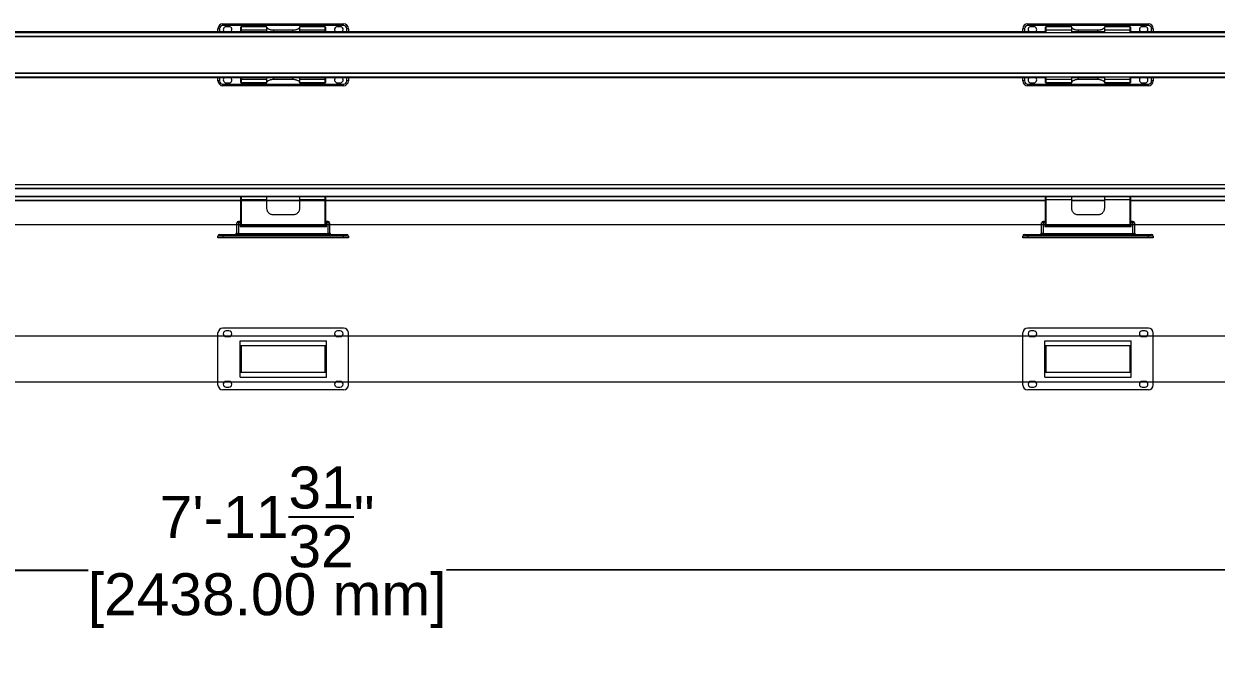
# Model space of a CAD drawing. Header units: inches. Extents: x -11 to 102, y -4 to 18.
# Drawn here: x 45.29 to 73.67, y -4.43 to 10.8 of the extents above; entities that cross this region are included whole.
import ezdxf

# ---------------------------------------------------------------- set-up
doc = ezdxf.new("R2010")
doc.units = ezdxf.units.IN
doc.header["$MEASUREMENT"] = 0
doc.layers.add('DIMENSIONS', color=1, linetype='Continuous')
doc.styles.get("Standard").update_dxf_attribs({"font": 'Arial.ttf'})
doc.dimstyles.new('Big 1IN', dxfattribs={"dimtxt": 1, "dimasz": 1, "dimexe": 0.18, "dimexo": 0.0625, "dimgap": 0.09, "dimtad": 0, "dimtih": 1, "dimtoh": 1, "dimdec": 5, "dimzin": 0, "dimdsep": 46, "dimlunit": 4, "dimtxsty": 'Standard', "dimcen": 0.5, "dimadec": 0, "dimazin": 0, "dimtfac": 1, "dimtdec": 5, "dimtofl": 0, "dimtmove": 0, "dimatfit": 3, "dimfxl": 1, "dimtolj": 1, "dimtzin": 0, "dimarcsym": 0})

# ---------------------------------------------------------------- blocks, each defined once
blk = doc.blocks.new('*D4')
at = {"layer": 'Defpoints', "color": 0, "transparency": 16777216}
for p in [(3.09, 2.308), (99.074, 2.326), (99.075, -2.2)]:
    blk.add_point(p, dxfattribs=at)
at = {"layer": 'DIMENSIONS', "color": 0, "lineweight": -2, "transparency": 16777216}
for p, q in [((3.09, 2.245), (3.091, -2.398)), ((99.074, 2.263), (99.075, -2.38)), ((4.091, -2.218), (46.819, -2.21)), ((98.075, -2.201), (55.348, -2.209))]:
    blk.add_line(p, q, dxfattribs=at)
at = {"layer": 'DIMENSIONS', "color": 0, "transparency": 16777216}
for points in [[(4.091, -2.052), (4.091, -2.385), (3.091, -2.218)], [(98.075, -2.034), (98.075, -2.367), (99.075, -2.2)]]:
    blk.add_solid(points, dxfattribs=at)
at = {"layer": 'DIMENSIONS', "color": 0, "transparency": 16777216, "char_height": 1, "attachment_point": 5}
for s, insert in [('\\A1;7\'-11{\\H1x;\\S31/32;}"', (51.083, -0.943)), ('\\A1;[2438.00 mm]', (51.083, -2.936))]:
    blk.add_mtext(s, dxfattribs=dict(at, insert=insert))

msp = doc.modelspace()

# ---------------------------------------------------------------- linework, layer by layer
at = {"color": 7, "linetype": 'Continuous', "lineweight": 15}
for p, q in [((50.028774, 10.759524), (50.028774, 10.798324)), ((50.028774, 10.798324), (52.899937, 10.798324)), ((52.899937, 10.759524), (52.899937, 10.798324)), ((69.183574, 10.759524), (69.183574, 10.798324)), ((69.183574, 10.798324), (72.054737, 10.798324)), ((72.054737, 10.759524), (72.054737, 10.798324)), ((52.532537, 10.604327), (18.383107, 10.604327)), ((52.532537, 10.58682), (18.383107, 10.58682)), ((49.912376, 10.604327), (49.912376, 10.681926)), ((49.951175, 10.681926), (49.912376, 10.681926)), ((52.899937, 10.759524), (50.028774, 10.759524)), ((50.174272, 10.730425), (50.106373, 10.730425)), ((50.455568, 10.719296), (50.455568, 10.720725)), ((50.455568, 10.649608), (50.455568, 10.719296)), ((50.455568, 10.649608), (50.463328, 10.649608)), ((50.455568, 10.58682), (50.455568, 10.649608)), ((51.07636, 10.728485), (50.463328, 10.728485)), ((50.463328, 10.727039), (50.463328, 10.649608)), ((51.07636, 10.727039), (50.463328, 10.727039)), ((51.07636, 10.649608), (50.463328, 10.649608)), ((51.07636, 10.727039), (51.07636, 10.728485)), ((51.07636, 10.649608), (51.07636, 10.727039)), ((51.07636, 10.58682), (51.07636, 10.649608)), ((51.85235, 10.604327), (51.07636, 10.604327)), ((51.231558, 10.651906), (51.697152, 10.651906)), ((52.465383, 10.728485), (51.85235, 10.728485)), ((51.85235, 10.728485), (51.85235, 10.727039)), ((51.85235, 10.727039), (51.85235, 10.649608)), ((52.465383, 10.727039), (51.85235, 10.727039)), ((52.465383, 10.649608), (51.85235, 10.649608)), ((51.85235, 10.649608), (51.85235, 10.58682)), ((52.465383, 10.649608), (52.465383, 10.727039)), ((52.465383, 10.649608), (52.473142, 10.649608)), ((52.473142, 10.720725), (52.473142, 10.719296)), ((52.473142, 10.719296), (52.473142, 10.649608)), ((52.473142, 10.649608), (52.473142, 10.58682)), ((69.610368, 10.604327), (52.532537, 10.604327)), ((85.916932, 10.58682), (52.532537, 10.58682)), ((52.822338, 10.730425), (52.754439, 10.730425)), ((53.016335, 10.681926), (52.977536, 10.681926)), ((53.016335, 10.681926), (53.016335, 10.604327)), ((69.067176, 10.604327), (69.067176, 10.681926)), ((69.105975, 10.681926), (69.067176, 10.681926)), ((72.054737, 10.759524), (69.183574, 10.759524)), ((69.329072, 10.730425), (69.261173, 10.730425)), ((69.610368, 10.719296), (69.610368, 10.720725)), ((69.610368, 10.649608), (69.610368, 10.719296)), ((69.610368, 10.649608), (69.618128, 10.649608)), ((69.610368, 10.58682), (69.610368, 10.649608)), ((70.23116, 10.728485), (69.618128, 10.728485)), ((69.618128, 10.727039), (69.618128, 10.649608)), ((70.23116, 10.727039), (69.618128, 10.727039)), ((70.23116, 10.649608), (69.618128, 10.649608)), ((70.23116, 10.727039), (70.23116, 10.728485)), ((70.23116, 10.649608), (70.23116, 10.727039)), ((70.23116, 10.58682), (70.23116, 10.649608)), ((71.00715, 10.604327), (70.23116, 10.604327)), ((70.386358, 10.651906), (70.851952, 10.651906)), ((71.620183, 10.728485), (71.00715, 10.728485)), ((71.00715, 10.728485), (71.00715, 10.727039)), ((71.00715, 10.727039), (71.00715, 10.649608)), ((71.620183, 10.727039), (71.00715, 10.727039)), ((71.620183, 10.649608), (71.00715, 10.649608)), ((71.00715, 10.649608), (71.00715, 10.58682)), ((71.620183, 10.649608), (71.620183, 10.727039)), ((71.620183, 10.649608), (71.627942, 10.649608)), ((71.627942, 10.720725), (71.627942, 10.719296)), ((71.627942, 10.719296), (71.627942, 10.649608)), ((71.627942, 10.649608), (71.627942, 10.58682)), ((85.916932, 10.604327), (71.627942, 10.604327)), ((71.977138, 10.730425), (71.909239, 10.730425)), ((72.171135, 10.681926), (72.132336, 10.681926)), ((72.171135, 10.681926), (72.171135, 10.604327)), ((52.532537, 10.494789), (18.383107, 10.494789)), ((85.916932, 10.494789), (52.532537, 10.494789)), ((18.383107, 9.627478), (52.532537, 9.627478)), ((18.383107, 9.535448), (52.532537, 9.535448)), ((18.383107, 9.517941), (52.532537, 9.517941)), ((49.912376, 9.440342), (49.912376, 9.517941)), ((49.951175, 9.440342), (49.912376, 9.440342)), ((50.106373, 9.391842), (50.174272, 9.391842)), ((50.455568, 9.472659), (50.455568, 9.535448)), ((50.455568, 9.472659), (50.463328, 9.472659)), ((50.455568, 9.402971), (50.455568, 9.472659)), ((50.455568, 9.401542), (50.455568, 9.402971)), ((51.07636, 9.472659), (50.463328, 9.472659)), ((50.463328, 9.472659), (50.463328, 9.395228)), ((51.07636, 9.395228), (50.463328, 9.395228)), ((50.463328, 9.393782), (51.07636, 9.393782)), ((51.07636, 9.472659), (51.07636, 9.535448)), ((51.07636, 9.517941), (51.85235, 9.517941)), ((51.07636, 9.395228), (51.07636, 9.472659)), ((51.07636, 9.393782), (51.07636, 9.395228)), ((51.697152, 9.470361), (51.231558, 9.470361)), ((51.85235, 9.535448), (51.85235, 9.472659)), ((52.465383, 9.472659), (51.85235, 9.472659)), ((51.85235, 9.472659), (51.85235, 9.395228)), ((52.465383, 9.395228), (51.85235, 9.395228)), ((51.85235, 9.395228), (51.85235, 9.393782)), ((51.85235, 9.393782), (52.465383, 9.393782)), ((52.465383, 9.472659), (52.473142, 9.472659)), ((52.465383, 9.395228), (52.465383, 9.472659)), ((52.473142, 9.535448), (52.473142, 9.472659)), ((52.473142, 9.472659), (52.473142, 9.402971)), ((52.473142, 9.402971), (52.473142, 9.401542)), ((52.532537, 9.627478), (85.916932, 9.627478)), ((52.532537, 9.535448), (85.916932, 9.535448)), ((52.532537, 9.517941), (69.610368, 9.517941)), ((52.754439, 9.391842), (52.822338, 9.391842)), ((53.016335, 9.440342), (52.977536, 9.440342)), ((53.016335, 9.517941), (53.016335, 9.440342)), ((69.067176, 9.440342), (69.067176, 9.517941)), ((69.105975, 9.440342), (69.067176, 9.440342)), ((69.261173, 9.391842), (69.329072, 9.391842)), ((69.610368, 9.472659), (69.610368, 9.535448)), ((69.610368, 9.472659), (69.618128, 9.472659)), ((69.610368, 9.402971), (69.610368, 9.472659)), ((69.610368, 9.401542), (69.610368, 9.402971)), ((70.23116, 9.472659), (69.618128, 9.472659)), ((69.618128, 9.472659), (69.618128, 9.395228)), ((70.23116, 9.395228), (69.618128, 9.395228)), ((69.618128, 9.393782), (70.23116, 9.393782)), ((70.23116, 9.472659), (70.23116, 9.535448)), ((70.23116, 9.517941), (71.00715, 9.517941)), ((70.23116, 9.395228), (70.23116, 9.472659)), ((70.23116, 9.393782), (70.23116, 9.395228)), ((70.851952, 9.470361), (70.386358, 9.470361)), ((71.00715, 9.535448), (71.00715, 9.472659)), ((71.620183, 9.472659), (71.00715, 9.472659)), ((71.00715, 9.472659), (71.00715, 9.395228)), ((71.620183, 9.395228), (71.00715, 9.395228)), ((71.00715, 9.395228), (71.00715, 9.393782)), ((71.00715, 9.393782), (71.620183, 9.393782)), ((71.620183, 9.472659), (71.627942, 9.472659)), ((71.620183, 9.395228), (71.620183, 9.472659)), ((71.627942, 9.535448), (71.627942, 9.472659)), ((71.627942, 9.517941), (85.916932, 9.517941)), ((71.627942, 9.472659), (71.627942, 9.402971)), ((71.627942, 9.402971), (71.627942, 9.401542)), ((71.909239, 9.391842), (71.977138, 9.391842)), ((72.171135, 9.440342), (72.132336, 9.440342)), ((72.171135, 9.517941), (72.171135, 9.440342)), ((50.028774, 9.362743), (52.899937, 9.362743)), ((50.028774, 9.323943), (50.028774, 9.362743)), ((52.899937, 9.323943), (50.028774, 9.323943)), ((52.899937, 9.323943), (52.899937, 9.362743)), ((69.183574, 9.362743), (72.054737, 9.362743)), ((69.183574, 9.323943), (69.183574, 9.362743)), ((72.054737, 9.323943), (69.183574, 9.323943)), ((72.054737, 9.323943), (72.054737, 9.362743)), ((52.532537, 6.966919), (18.383107, 6.966919)), ((52.532537, 6.874383), (18.383107, 6.874383)), ((85.916932, 6.966919), (52.532537, 6.966919)), ((85.916932, 6.874383), (52.532537, 6.874383)), ((52.532537, 6.687562), (18.383107, 6.687562)), ((34.32152, 6.594443), (52.532537, 6.594443)), ((50.455568, 6.602918), (50.455568, 6.668163)), ((50.455568, 5.989886), (50.455568, 6.602918)), ((50.463328, 6.675922), (50.463328, 6.603429)), ((51.07636, 6.675922), (50.463328, 6.675922)), ((51.07636, 6.603429), (50.463328, 6.603429)), ((51.07636, 6.603429), (51.07636, 6.675922)), ((51.07636, 6.404326), (51.07636, 6.603429)), ((51.07636, 6.594443), (51.85235, 6.594443)), ((52.465383, 6.675922), (51.85235, 6.675922)), ((51.85235, 6.675922), (51.85235, 6.603429)), ((51.85235, 6.603429), (51.85235, 6.404326)), ((52.465383, 6.603429), (51.85235, 6.603429)), ((52.465383, 6.603429), (52.465383, 6.675922)), ((52.473142, 6.668163), (52.473142, 6.602918)), ((52.473142, 6.602918), (52.473142, 5.989886)), ((85.916932, 6.687562), (52.532537, 6.687562)), ((52.532537, 6.594443), (69.610368, 6.594443)), ((69.610368, 6.602918), (69.610368, 6.668163)), ((69.610368, 5.989886), (69.610368, 6.602918)), ((69.618128, 6.675922), (69.618128, 6.603429)), ((70.23116, 6.675922), (69.618128, 6.675922)), ((70.23116, 6.603429), (69.618128, 6.603429)), ((70.23116, 6.603429), (70.23116, 6.675922)), ((70.23116, 6.404326), (70.23116, 6.603429)), ((70.23116, 6.594443), (71.00715, 6.594443)), ((71.620183, 6.675922), (71.00715, 6.675922)), ((71.00715, 6.675922), (71.00715, 6.603429)), ((71.00715, 6.603429), (71.00715, 6.404326)), ((71.620183, 6.603429), (71.00715, 6.603429)), ((71.620183, 6.603429), (71.620183, 6.675922)), ((71.627942, 6.668163), (71.627942, 6.602918)), ((71.627942, 6.602918), (71.627942, 5.989886)), ((71.627942, 6.594443), (85.916932, 6.594443)), ((51.697152, 6.249128), (51.231558, 6.249128)), ((70.851952, 6.249128), (70.386358, 6.249128)), ((34.418519, 6.016331), (52.532537, 6.016331)), ((50.35857, 5.822333), (50.35857, 6.052798)), ((50.436169, 6.091598), (50.397369, 6.091598)), ((50.397369, 6.069196), (50.397369, 5.805936)), ((50.436169, 6.069196), (50.397369, 6.069196)), ((50.436169, 6.091598), (50.436169, 6.069196)), ((50.436169, 6.069196), (50.436169, 5.966576)), ((50.455568, 6.017566), (50.436169, 6.017566)), ((52.492542, 5.988978), (50.436169, 5.988978)), ((52.492542, 5.966576), (50.436169, 5.966576)), ((52.473142, 6.017566), (52.492542, 6.017566)), ((52.531342, 6.091598), (52.492542, 6.091598)), ((52.492542, 6.069196), (52.492542, 6.091598)), ((52.492542, 5.966576), (52.492542, 6.069196)), ((52.531342, 6.069196), (52.492542, 6.069196)), ((52.531342, 5.805936), (52.531342, 6.069196)), ((52.532537, 6.016331), (85.916932, 6.016331)), ((52.532537, 6.016331), (69.51337, 6.016331)), ((52.570141, 6.052798), (52.570141, 5.822333)), ((69.51337, 5.822333), (69.51337, 6.052798)), ((69.590969, 6.091598), (69.552169, 6.091598)), ((69.552169, 6.069196), (69.552169, 5.805936)), ((69.590969, 6.069196), (69.552169, 6.069196)), ((69.590969, 6.091598), (69.590969, 6.069196)), ((69.590969, 6.069196), (69.590969, 5.966576)), ((69.610368, 6.017566), (69.590969, 6.017566)), ((71.647342, 5.988978), (69.590969, 5.988978)), ((71.647342, 5.966576), (69.590969, 5.966576)), ((71.627942, 6.017566), (71.647342, 6.017566)), ((71.686142, 6.091598), (71.647342, 6.091598)), ((71.647342, 6.069196), (71.647342, 6.091598)), ((71.647342, 5.966576), (71.647342, 6.069196)), ((71.686142, 6.069196), (71.647342, 6.069196)), ((71.686142, 5.805936), (71.686142, 6.069196)), ((71.724941, 6.052798), (71.724941, 5.822333)), ((50.028774, 5.744734), (49.912376, 5.744734)), ((49.912376, 5.705935), (49.912376, 5.744734)), ((50.028774, 5.705935), (49.912376, 5.705935)), ((49.951175, 5.783534), (50.028774, 5.783534)), ((50.028774, 5.744734), (50.028774, 5.783534)), ((50.028774, 5.783534), (52.899937, 5.783534)), ((52.899937, 5.744734), (50.028774, 5.744734)), ((50.028774, 5.744734), (50.028774, 5.705935)), ((52.899937, 5.705935), (50.028774, 5.705935)), ((50.397369, 5.783534), (50.397369, 5.805936)), ((50.397369, 5.805936), (52.531342, 5.805936)), ((52.531342, 5.783534), (52.531342, 5.805936)), ((52.899937, 5.744734), (52.899937, 5.783534)), ((52.899937, 5.783534), (52.977536, 5.783534)), ((53.016335, 5.744734), (52.899937, 5.744734)), ((52.899937, 5.705935), (52.899937, 5.744734)), ((53.016335, 5.705935), (52.899937, 5.705935)), ((53.016335, 5.744734), (53.016335, 5.705935)), ((69.183574, 5.744734), (69.067176, 5.744734)), ((69.067176, 5.705935), (69.067176, 5.744734)), ((69.183574, 5.705935), (69.067176, 5.705935)), ((69.105975, 5.783534), (69.183574, 5.783534)), ((69.183574, 5.744734), (69.183574, 5.783534)), ((69.183574, 5.783534), (72.054737, 5.783534)), ((72.054737, 5.744734), (69.183574, 5.744734)), ((69.183574, 5.744734), (69.183574, 5.705935)), ((72.054737, 5.705935), (69.183574, 5.705935)), ((69.552169, 5.783534), (69.552169, 5.805936)), ((69.552169, 5.805936), (71.686142, 5.805936)), ((71.686142, 5.783534), (71.686142, 5.805936)), ((72.054737, 5.744734), (72.054737, 5.783534)), ((72.054737, 5.783534), (72.132336, 5.783534)), ((72.171135, 5.744734), (72.054737, 5.744734)), ((72.054737, 5.705935), (72.054737, 5.744734)), ((72.171135, 5.705935), (72.054737, 5.705935)), ((72.171135, 5.744734), (72.171135, 5.705935)), ((49.912376, 2.195491), (49.912376, 3.437075)), ((52.899937, 3.553474), (50.028774, 3.553474)), ((50.174272, 3.485575), (50.106373, 3.485575)), ((52.822338, 3.485575), (52.754439, 3.485575)), ((53.016335, 2.195491), (53.016335, 3.437075)), ((69.067176, 2.195491), (69.067176, 3.437075)), ((72.054737, 3.553474), (69.183574, 3.553474)), ((69.329072, 3.485575), (69.261173, 3.485575)), ((71.977138, 3.485575), (71.909239, 3.485575)), ((72.171135, 2.195491), (72.171135, 3.437075)), ((52.532537, 3.359476), (34.864713, 3.359476)), ((50.209246, 3.359476), (50.0714, 3.359476)), ((50.106373, 3.349776), (50.174272, 3.349776)), ((50.436169, 2.380725), (50.436169, 3.251841)), ((50.436169, 3.251841), (52.492542, 3.251841)), ((52.492542, 3.130414), (50.436169, 3.130414)), ((50.455568, 2.502152), (50.455568, 3.130414)), ((52.473142, 3.130414), (52.473142, 2.502152)), ((52.492542, 2.380725), (52.492542, 3.251841)), ((85.916932, 3.359476), (52.532537, 3.359476)), ((69.067176, 3.359476), (52.532537, 3.359476)), ((52.857311, 3.359476), (52.719465, 3.359476)), ((52.754439, 3.349776), (52.822338, 3.349776)), ((69.364046, 3.359476), (69.2262, 3.359476)), ((69.261173, 3.349776), (69.329072, 3.349776)), ((69.590969, 2.380725), (69.590969, 3.251841)), ((69.590969, 3.251841), (71.647342, 3.251841)), ((71.647342, 3.130414), (69.590969, 3.130414)), ((69.610368, 2.502152), (69.610368, 3.130414)), ((71.627942, 3.130414), (71.627942, 2.502152)), ((71.647342, 2.380725), (71.647342, 3.251841)), ((72.012111, 3.359476), (71.874265, 3.359476)), ((71.909239, 3.349776), (71.977138, 3.349776)), ((50.436169, 2.952081), (50.455568, 2.952081)), ((52.473142, 2.952081), (52.492542, 2.952081)), ((69.590969, 2.952081), (69.610368, 2.952081)), ((71.627942, 2.952081), (71.647342, 2.952081)), ((50.455568, 2.680485), (50.436169, 2.680485)), ((52.492542, 2.680485), (52.473142, 2.680485)), ((69.610368, 2.680485), (69.590969, 2.680485)), ((71.647342, 2.680485), (71.627942, 2.680485)), ((34.864713, 2.27309), (52.532537, 2.27309)), ((50.0714, 2.27309), (50.209246, 2.27309)), ((50.174272, 2.28279), (50.106373, 2.28279)), ((50.436169, 2.502152), (52.492542, 2.502152)), ((50.436169, 2.380725), (52.492542, 2.380725)), ((52.532537, 2.27309), (69.067176, 2.27309)), ((52.532537, 2.27309), (85.916932, 2.27309)), ((52.719465, 2.27309), (52.857311, 2.27309)), ((52.822338, 2.28279), (52.754439, 2.28279)), ((69.2262, 2.27309), (69.364046, 2.27309)), ((69.329072, 2.28279), (69.261173, 2.28279)), ((69.590969, 2.502152), (71.647342, 2.502152)), ((69.590969, 2.380725), (71.647342, 2.380725)), ((71.874265, 2.27309), (72.012111, 2.27309)), ((71.977138, 2.28279), (71.909239, 2.28279)), ((52.899937, 2.079093), (50.028774, 2.079093)), ((50.106373, 2.146992), (50.174272, 2.146992)), ((52.754439, 2.146992), (52.822338, 2.146992)), ((72.054737, 2.079093), (69.183574, 2.079093)), ((69.261173, 2.146992), (69.329072, 2.146992)), ((71.909239, 2.146992), (71.977138, 2.146992))]:
    msp.add_line(p, q, dxfattribs=at)
at = {"color": 8, "linetype": 'Continuous', "lineweight": 15}
for p, q in [((18.383107, 10.603627), (52.532537, 10.603627)), ((52.532537, 10.595877), (18.383107, 10.595877)), ((52.532537, 10.586566), (18.383107, 10.586566)), ((18.383107, 10.5061), (52.532537, 10.5061)), ((49.951175, 10.681926), (49.951175, 10.604327)), ((50.463328, 10.728485), (50.463328, 10.727039)), ((50.463328, 10.649608), (50.463328, 10.58682)), ((51.07636, 10.603627), (51.85235, 10.603627)), ((51.85235, 10.595877), (51.07636, 10.595877)), ((51.231558, 10.651906), (51.231558, 10.604327)), ((51.697152, 10.604327), (51.697152, 10.651906)), ((52.465383, 10.727039), (52.465383, 10.728485)), ((52.465383, 10.58682), (52.465383, 10.649608)), ((52.532537, 10.603627), (69.610368, 10.603627)), ((69.610368, 10.595877), (52.532537, 10.595877)), ((85.916932, 10.586566), (52.532537, 10.586566)), ((52.532537, 10.5061), (85.916932, 10.5061)), ((52.977536, 10.604327), (52.977536, 10.681926)), ((69.105975, 10.681926), (69.105975, 10.604327)), ((69.618128, 10.728485), (69.618128, 10.727039)), ((69.618128, 10.649608), (69.618128, 10.58682)), ((70.23116, 10.603627), (71.00715, 10.603627)), ((71.00715, 10.595877), (70.23116, 10.595877)), ((70.386358, 10.651906), (70.386358, 10.604327)), ((70.851952, 10.604327), (70.851952, 10.651906)), ((71.620183, 10.727039), (71.620183, 10.728485)), ((71.620183, 10.58682), (71.620183, 10.649608)), ((71.627942, 10.603627), (85.916932, 10.603627)), ((85.916932, 10.595877), (71.627942, 10.595877)), ((72.132336, 10.604327), (72.132336, 10.681926)), ((52.532537, 10.489953), (18.383107, 10.489953)), ((85.916932, 10.489953), (52.532537, 10.489953)), ((18.383107, 9.632314), (52.532537, 9.632314)), ((52.532537, 9.616167), (18.383107, 9.616167)), ((18.383107, 9.535701), (52.532537, 9.535701)), ((18.383107, 9.52639), (52.532537, 9.52639)), ((52.532537, 9.51864), (18.383107, 9.51864)), ((49.951175, 9.517941), (49.951175, 9.440342)), ((50.463328, 9.535448), (50.463328, 9.472659)), ((50.463328, 9.395228), (50.463328, 9.393782)), ((51.07636, 9.52639), (51.85235, 9.52639)), ((51.85235, 9.51864), (51.07636, 9.51864)), ((51.231558, 9.517941), (51.231558, 9.470361)), ((51.697152, 9.470361), (51.697152, 9.517941)), ((52.465383, 9.472659), (52.465383, 9.535448)), ((52.465383, 9.393782), (52.465383, 9.395228)), ((52.532537, 9.632314), (85.916932, 9.632314)), ((85.916932, 9.616167), (52.532537, 9.616167)), ((52.532537, 9.535701), (85.916932, 9.535701)), ((52.532537, 9.52639), (69.610368, 9.52639)), ((69.610368, 9.51864), (52.532537, 9.51864)), ((52.977536, 9.440342), (52.977536, 9.517941)), ((69.105975, 9.517941), (69.105975, 9.440342)), ((69.618128, 9.535448), (69.618128, 9.472659)), ((69.618128, 9.395228), (69.618128, 9.393782)), ((70.23116, 9.52639), (71.00715, 9.52639)), ((71.00715, 9.51864), (70.23116, 9.51864)), ((70.386358, 9.517941), (70.386358, 9.470361)), ((70.851952, 9.470361), (70.851952, 9.517941)), ((71.620183, 9.472659), (71.620183, 9.535448)), ((71.620183, 9.393782), (71.620183, 9.395228)), ((71.627942, 9.52639), (85.916932, 9.52639)), ((85.916932, 9.51864), (71.627942, 9.51864)), ((72.132336, 9.440342), (72.132336, 9.517941)), ((18.383107, 6.883046), (52.532537, 6.883046)), ((52.532537, 6.871074), (18.383107, 6.871074)), ((52.532537, 6.883046), (85.916932, 6.883046)), ((85.916932, 6.871074), (52.532537, 6.871074)), ((18.383107, 6.69729), (52.532537, 6.69729)), ((52.532537, 6.679802), (18.383107, 6.679802)), ((34.32152, 6.602203), (52.532537, 6.602203)), ((52.532537, 6.587077), (34.32152, 6.587077)), ((50.463328, 6.603429), (50.463328, 5.988978)), ((51.07636, 6.602203), (51.85235, 6.602203)), ((51.85235, 6.587077), (51.07636, 6.587077)), ((52.465383, 5.988978), (52.465383, 6.603429)), ((52.532537, 6.69729), (85.916932, 6.69729)), ((85.916932, 6.679802), (52.532537, 6.679802)), ((52.532537, 6.602203), (69.610368, 6.602203)), ((69.610368, 6.587077), (52.532537, 6.587077)), ((69.618128, 6.603429), (69.618128, 5.988978)), ((70.23116, 6.602203), (71.00715, 6.602203)), ((71.00715, 6.587077), (70.23116, 6.587077)), ((71.620183, 5.988978), (71.620183, 6.603429)), ((71.627942, 6.602203), (85.916932, 6.602203)), ((85.916932, 6.587077), (71.627942, 6.587077)), ((50.397369, 6.069196), (50.397369, 6.091598)), ((52.531342, 6.091598), (52.531342, 6.069196)), ((69.552169, 6.069196), (69.552169, 6.091598)), ((71.686142, 6.091598), (71.686142, 6.069196)), ((50.463328, 3.130414), (50.463328, 2.502152)), ((52.465383, 2.502152), (52.465383, 3.130414)), ((69.618128, 3.130414), (69.618128, 2.502152)), ((71.620183, 2.502152), (71.620183, 3.130414)), ((50.455568, 2.945984), (50.436169, 2.945984)), ((50.436169, 2.928336), (50.455568, 2.928336)), ((50.455568, 2.922545), (50.436169, 2.922545)), ((50.436169, 2.91664), (50.455568, 2.91664)), ((50.455568, 2.903352), (50.436169, 2.903352)), ((50.436169, 2.893219), (50.455568, 2.893219)), ((50.455568, 2.886262), (50.436169, 2.886262)), ((52.492542, 2.945984), (52.473142, 2.945984)), ((52.473142, 2.928336), (52.492542, 2.928336)), ((52.492542, 2.922545), (52.473142, 2.922545)), ((52.473142, 2.91664), (52.492542, 2.91664)), ((52.492542, 2.903352), (52.473142, 2.903352)), ((52.473142, 2.893219), (52.492542, 2.893219)), ((52.492542, 2.886262), (52.473142, 2.886262)), ((69.610368, 2.945984), (69.590969, 2.945984)), ((69.590969, 2.928336), (69.610368, 2.928336)), ((69.610368, 2.922545), (69.590969, 2.922545)), ((69.590969, 2.91664), (69.610368, 2.91664)), ((69.610368, 2.903352), (69.590969, 2.903352)), ((69.590969, 2.893219), (69.610368, 2.893219)), ((69.610368, 2.886262), (69.590969, 2.886262)), ((71.647342, 2.945984), (71.627942, 2.945984)), ((71.627942, 2.928336), (71.647342, 2.928336)), ((71.647342, 2.922545), (71.627942, 2.922545)), ((71.627942, 2.91664), (71.647342, 2.91664)), ((71.647342, 2.903352), (71.627942, 2.903352)), ((71.627942, 2.893219), (71.647342, 2.893219)), ((71.647342, 2.886262), (71.627942, 2.886262)), ((50.436169, 2.746305), (50.455568, 2.746305)), ((50.455568, 2.739348), (50.436169, 2.739348)), ((50.436169, 2.729214), (50.455568, 2.729214)), ((50.455568, 2.715927), (50.436169, 2.715927)), ((50.436169, 2.710021), (50.455568, 2.710021)), ((50.455568, 2.70423), (50.436169, 2.70423)), ((50.436169, 2.686582), (50.455568, 2.686582)), ((52.473142, 2.746305), (52.492542, 2.746305)), ((52.492542, 2.739348), (52.473142, 2.739348)), ((52.473142, 2.729214), (52.492542, 2.729214)), ((52.492542, 2.715927), (52.473142, 2.715927)), ((52.473142, 2.710021), (52.492542, 2.710021)), ((52.492542, 2.70423), (52.473142, 2.70423)), ((52.473142, 2.686582), (52.492542, 2.686582)), ((69.590969, 2.746305), (69.610368, 2.746305)), ((69.610368, 2.739348), (69.590969, 2.739348)), ((69.590969, 2.729214), (69.610368, 2.729214)), ((69.610368, 2.715927), (69.590969, 2.715927)), ((69.590969, 2.710021), (69.610368, 2.710021)), ((69.610368, 2.70423), (69.590969, 2.70423)), ((69.590969, 2.686582), (69.610368, 2.686582)), ((71.627942, 2.746305), (71.647342, 2.746305)), ((71.647342, 2.739348), (71.627942, 2.739348)), ((71.627942, 2.729214), (71.647342, 2.729214)), ((71.647342, 2.715927), (71.627942, 2.715927)), ((71.627942, 2.710021), (71.647342, 2.710021)), ((71.647342, 2.70423), (71.627942, 2.70423)), ((71.627942, 2.686582), (71.647342, 2.686582))]:
    msp.add_line(p, q, dxfattribs=at)
at = {"color": 7, "linetype": 'Continuous', "lineweight": 15, "flags": 128}
for points in [[(50.35857, 6.052798), (50.359315, 6.055997), (50.361523, 6.059073), (50.365109, 6.061908), (50.369934, 6.064393), (50.375813, 6.066432), (50.382521, 6.067948), (50.3898, 6.068881), (50.397369, 6.069196)], [(52.531342, 6.069196), (52.538911, 6.068881), (52.54619, 6.067948), (52.552898, 6.066432), (52.558777, 6.064393), (52.563602, 6.061908), (52.567188, 6.059073), (52.569396, 6.055997), (52.570141, 6.052798)], [(69.51337, 6.052798), (69.514115, 6.055997), (69.516323, 6.059073), (69.519909, 6.061908), (69.524734, 6.064393), (69.530613, 6.066432), (69.537321, 6.067948), (69.5446, 6.068881), (69.552169, 6.069196)], [(71.686142, 6.069196), (71.693711, 6.068881), (71.70099, 6.067948), (71.707698, 6.066432), (71.713577, 6.064393), (71.718402, 6.061908), (71.721988, 6.059073), (71.724196, 6.055997), (71.724941, 6.052798)]]:
    msp.add_lwpolyline(points, dxfattribs=at)
at = {"color": 7, "linetype": 'Continuous', "lineweight": 15}
for centre, radius, start, end in [((50.028774, 10.681925), 0.116398, 90, 180), ((52.899937, 10.681925), 0.116398, 0, 90), ((69.183574, 10.681925), 0.116398, 90, 180), ((72.054737, 10.681925), 0.116398, 0, 90), ((50.028774, 10.681925), 0.077599, 90, 180), ((50.106373, 10.662526), 0.067899, 90, 238.9972809), ((50.174272, 10.662526), 0.067899, 301.0027191, 90), ((50.463328, 10.720725), 0.00776, 90, 180), ((50.46332, 10.719288), 0.007752, 89.938459, 179.9370751), ((52.465383, 10.720725), 0.00776, 0, 90), ((52.465391, 10.719288), 0.007752, 0.0629249, 90.061541), ((52.754439, 10.662526), 0.067899, 90, 238.9972809), ((52.822338, 10.662526), 0.067899, 301.0027191, 90), ((52.899937, 10.681925), 0.077599, 0, 90), ((69.183574, 10.681925), 0.077599, 90, 180), ((69.261173, 10.662526), 0.067899, 90, 238.9972809), ((69.329072, 10.662526), 0.067899, 301.0027191, 90), ((69.618128, 10.720725), 0.00776, 90, 180), ((69.61812, 10.719288), 0.007752, 89.938459, 179.9370751), ((71.620183, 10.720725), 0.00776, 0, 90), ((71.620191, 10.719288), 0.007752, 0.0629249, 90.061541), ((71.909239, 10.662526), 0.067899, 90, 238.9972809), ((71.977138, 10.662526), 0.067899, 301.0027191, 90), ((72.054737, 10.681925), 0.077599, 0, 90), ((50.028774, 9.440342), 0.116398, 180, 270), ((50.028774, 9.440342), 0.077599, 180, 270), ((50.106373, 9.459741), 0.067899, 121.0027191, 270), ((50.174272, 9.459741), 0.067899, 270, 58.9972809), ((50.46332, 9.402979), 0.007752, 180.0629249, 270.061541), ((50.463328, 9.401542), 0.00776, 180, 270), ((52.465391, 9.402979), 0.007752, 269.938459, 359.9370751), ((52.465383, 9.401542), 0.00776, 270, 0), ((52.754439, 9.459741), 0.067899, 121.0027191, 270), ((52.822338, 9.459741), 0.067899, 270, 58.9972809), ((52.899937, 9.440342), 0.077599, 270, 0), ((52.899937, 9.440342), 0.116398, 270, 0), ((69.183574, 9.440342), 0.116398, 180, 270), ((69.183574, 9.440342), 0.077599, 180, 270), ((69.261173, 9.459741), 0.067899, 121.0027191, 270), ((69.329072, 9.459741), 0.067899, 270, 58.9972809), ((69.61812, 9.402979), 0.007752, 180.0629249, 270.061541), ((69.618128, 9.401542), 0.00776, 180, 270), ((71.620191, 9.402979), 0.007752, 269.938459, 359.9370751), ((71.620183, 9.401542), 0.00776, 270, 0), ((71.909239, 9.459741), 0.067899, 121.0027191, 270), ((71.977138, 9.459741), 0.067899, 270, 58.9972809), ((72.054737, 9.440342), 0.077599, 270, 0), ((72.054737, 9.440342), 0.116398, 270, 0), ((50.463328, 6.668163), 0.00776, 90, 180), ((50.461397, 6.573558), 0.029933, 86.3001593, 101.227893), ((52.465383, 6.668163), 0.00776, 0, 90), ((52.467314, 6.573558), 0.029933, 78.772107, 93.6998407), ((69.618128, 6.668163), 0.00776, 90, 180), ((69.616197, 6.573558), 0.029933, 86.3001593, 101.227893), ((71.620183, 6.668163), 0.00776, 0, 90), ((71.622114, 6.573558), 0.029933, 78.772107, 93.6998407), ((50.397369, 6.052798), 0.038799, 90, 180), ((52.531342, 6.052798), 0.038799, 0, 90), ((69.552169, 6.052798), 0.038799, 90, 180), ((71.686142, 6.052798), 0.038799, 0, 90), ((49.951175, 5.744734), 0.038799, 90, 180), ((50.31977, 5.822333), 0.038799, 270, 0), ((52.608941, 5.822333), 0.038799, 180, 270), ((52.977536, 5.744734), 0.038799, 0, 90), ((69.105975, 5.744734), 0.038799, 90, 180), ((69.47457, 5.822333), 0.038799, 270, 0), ((71.763741, 5.822333), 0.038799, 180, 270), ((72.132336, 5.744734), 0.038799, 0, 90), ((50.028774, 3.437075), 0.116398, 90, 180), ((50.106373, 3.417675), 0.067899, 90, 270), ((50.174272, 3.417675), 0.067899, 270, 90), ((52.754439, 3.417675), 0.067899, 90, 270), ((52.822338, 3.417675), 0.067899, 270, 90), ((52.899937, 3.437075), 0.116398, 0, 90), ((69.183574, 3.437075), 0.116398, 90, 180), ((69.261173, 3.417675), 0.067899, 90, 270), ((69.329072, 3.417675), 0.067899, 270, 90), ((71.909239, 3.417675), 0.067899, 90, 270), ((71.977138, 3.417675), 0.067899, 270, 90), ((72.054737, 3.437075), 0.116398, 0, 90), ((50.106373, 2.214891), 0.067899, 90, 270), ((50.174272, 2.214891), 0.067899, 270, 90), ((52.754439, 2.214891), 0.067899, 90, 270), ((52.822338, 2.214891), 0.067899, 270, 90), ((69.261173, 2.214891), 0.067899, 90, 270), ((69.329072, 2.214891), 0.067899, 270, 90), ((71.909239, 2.214891), 0.067899, 90, 270), ((71.977138, 2.214891), 0.067899, 270, 90), ((50.028774, 2.195491), 0.116398, 180, 270), ((52.899937, 2.195491), 0.116398, 270, 0), ((69.183574, 2.195491), 0.116398, 180, 270), ((72.054737, 2.195491), 0.116398, 270, 0)]:
    msp.add_arc(centre, radius, start, end, dxfattribs=at)
for centre, major_axis, start_param, end_param in [((50.397369, 5.822333), (-0.038799, 0), 0, 1.570796327), ((52.531342, 5.822333), (0.038799, 0), 4.71238898, 6.283185307), ((69.552169, 5.822333), (-0.038799, 0), 0, 1.570796327), ((71.686142, 5.822333), (0.038799, 0), 4.71238898, 6.283185307)]:
    msp.add_ellipse(centre, major_axis=major_axis, ratio=0.422618262, start_param=start_param, end_param=end_param, dxfattribs=at)
for points in [[(51.07636, 10.710188), (51.07636, 10.707727), (51.077373, 10.705064), (51.081276, 10.699373), (51.084205, 10.696315), (51.091834, 10.690025), (51.096485, 10.686822), (51.10743, 10.680401), (51.113801, 10.677153), (51.12781, 10.671009), (51.135465, 10.668092), (51.152159, 10.662728), (51.161257, 10.660282), (51.180071, 10.656277), (51.189883, 10.654683), (51.210392, 10.652484), (51.220959, 10.651906), (51.231558, 10.651906)], [(51.697152, 10.651906), (51.707739, 10.651906), (51.718111, 10.652472), (51.738453, 10.654632), (51.748519, 10.656254), (51.767416, 10.660271), (51.776335, 10.662665), (51.793165, 10.66806), (51.800894, 10.671006), (51.814886, 10.677142), (51.821235, 10.680376), (51.832224, 10.68682), (51.836864, 10.690018), (51.844456, 10.69627), (51.847412, 10.699345), (51.851339, 10.705062), (51.85235, 10.707729), (51.85235, 10.710188)], [(70.23116, 10.710188), (70.23116, 10.707727), (70.232174, 10.705064), (70.236076, 10.699373), (70.239005, 10.696315), (70.246634, 10.690025), (70.251285, 10.686822), (70.26223, 10.680401), (70.268601, 10.677153), (70.28261, 10.671009), (70.290265, 10.668092), (70.306959, 10.662728), (70.316057, 10.660282), (70.334871, 10.656277), (70.344683, 10.654683), (70.365192, 10.652484), (70.375759, 10.651906), (70.386358, 10.651906)], [(70.851952, 10.651906), (70.862539, 10.651906), (70.872911, 10.652472), (70.893253, 10.654632), (70.903319, 10.656254), (70.922216, 10.660271), (70.931135, 10.662665), (70.947965, 10.66806), (70.955694, 10.671006), (70.969686, 10.677142), (70.976035, 10.680376), (70.987024, 10.68682), (70.991664, 10.690018), (70.999256, 10.69627), (71.002212, 10.699345), (71.006139, 10.705062), (71.00715, 10.707729), (71.00715, 10.710188)], [(51.231558, 9.470361), (51.220972, 9.470361), (51.2106, 9.469795), (51.190258, 9.467635), (51.180192, 9.466013), (51.161295, 9.461996), (51.152376, 9.459603), (51.135546, 9.454207), (51.127817, 9.451261), (51.113825, 9.445125), (51.107475, 9.441891), (51.096487, 9.435447), (51.091847, 9.432249), (51.084255, 9.425997), (51.081298, 9.422922), (51.077372, 9.417205), (51.07636, 9.414538), (51.07636, 9.412079)], [(51.85235, 9.412079), (51.85235, 9.41454), (51.851337, 9.417203), (51.847435, 9.422894), (51.844506, 9.425952), (51.836877, 9.432242), (51.832226, 9.435445), (51.821281, 9.441866), (51.81491, 9.445114), (51.800901, 9.451258), (51.793246, 9.454175), (51.776552, 9.459539), (51.767454, 9.461985), (51.74864, 9.46599), (51.738828, 9.467584), (51.718319, 9.469783), (51.707752, 9.470361), (51.697152, 9.470361)], [(70.386358, 9.470361), (70.375772, 9.470361), (70.3654, 9.469795), (70.345058, 9.467635), (70.334992, 9.466013), (70.316095, 9.461996), (70.307176, 9.459603), (70.290346, 9.454207), (70.282617, 9.451261), (70.268625, 9.445125), (70.262275, 9.441891), (70.251287, 9.435447), (70.246647, 9.432249), (70.239055, 9.425997), (70.236098, 9.422922), (70.232172, 9.417205), (70.23116, 9.414538), (70.23116, 9.412079)], [(71.00715, 9.412079), (71.00715, 9.41454), (71.006137, 9.417203), (71.002235, 9.422894), (70.999306, 9.425952), (70.991677, 9.432242), (70.987026, 9.435445), (70.976081, 9.441866), (70.96971, 9.445114), (70.955701, 9.451258), (70.948046, 9.454175), (70.931352, 9.459539), (70.922254, 9.461985), (70.90344, 9.46599), (70.893628, 9.467584), (70.873119, 9.469783), (70.862552, 9.470361), (70.851952, 9.470361)], [(51.231558, 6.249128), (51.220972, 6.249128), (51.2106, 6.250199), (51.190258, 6.254364), (51.180192, 6.257515), (51.161295, 6.265564), (51.152376, 6.270459), (51.135546, 6.281966), (51.127817, 6.288465), (51.113825, 6.302714), (51.107475, 6.310574), (51.096487, 6.327243), (51.091847, 6.336013), (51.084255, 6.354452), (51.081298, 6.364203), (51.077372, 6.383969), (51.07636, 6.394044), (51.07636, 6.404326)], [(51.85235, 6.404326), (51.85235, 6.394034), (51.851337, 6.383978), (51.847435, 6.364297), (51.844506, 6.354588), (51.836877, 6.336031), (51.832226, 6.327251), (51.821281, 6.310637), (51.81491, 6.30274), (51.800901, 6.28847), (51.793246, 6.282036), (51.776552, 6.270593), (51.767454, 6.265586), (51.74864, 6.257561), (51.738828, 6.254462), (51.718319, 6.250222), (51.707752, 6.249128), (51.697152, 6.249128)], [(70.386358, 6.249128), (70.375772, 6.249128), (70.3654, 6.250199), (70.345058, 6.254364), (70.334992, 6.257515), (70.316095, 6.265564), (70.307176, 6.270459), (70.290346, 6.281966), (70.282617, 6.288465), (70.268625, 6.302714), (70.262275, 6.310574), (70.251287, 6.327243), (70.246647, 6.336013), (70.239055, 6.354452), (70.236098, 6.364203), (70.232172, 6.383969), (70.23116, 6.394044), (70.23116, 6.404326)], [(71.00715, 6.404326), (71.00715, 6.394034), (71.006137, 6.383978), (71.002235, 6.364297), (70.999306, 6.354588), (70.991677, 6.336031), (70.987026, 6.327251), (70.976081, 6.310637), (70.96971, 6.30274), (70.955701, 6.28847), (70.948046, 6.282036), (70.931352, 6.270593), (70.922254, 6.265586), (70.90344, 6.257561), (70.893628, 6.254462), (70.873119, 6.250222), (70.862552, 6.249128), (70.851952, 6.249128)]]:
    msp.add_open_spline(points, degree=3, knots=[0, 0, 0, 0, 0.125, 0.125, 0.25, 0.25, 0.375, 0.375, 0.5, 0.5, 0.625, 0.625, 0.75, 0.75, 0.875, 0.875, 1, 1, 1, 1], dxfattribs=at)

# ---------------------------------------------------------------- dimensions: what is measured, and where the dimension line sits
at = {"layer": 'DIMENSIONS'}
dim = msp.add_linear_dim(base=(99.074933, -2.200405), p1=(3.08983, 2.307528), p2=(99.074082, 2.325576), angle=0.0107733, dimstyle='Big 1IN', override={"dimpost": '\\X'}, dxfattribs=at)
dim.commit()
dim.dimension.update_dxf_attribs({"geometry": '*D4', "text_midpoint": (51.083266, -2.209429), "dimtype": 161})

doc.saveas('drawing.dxf')
